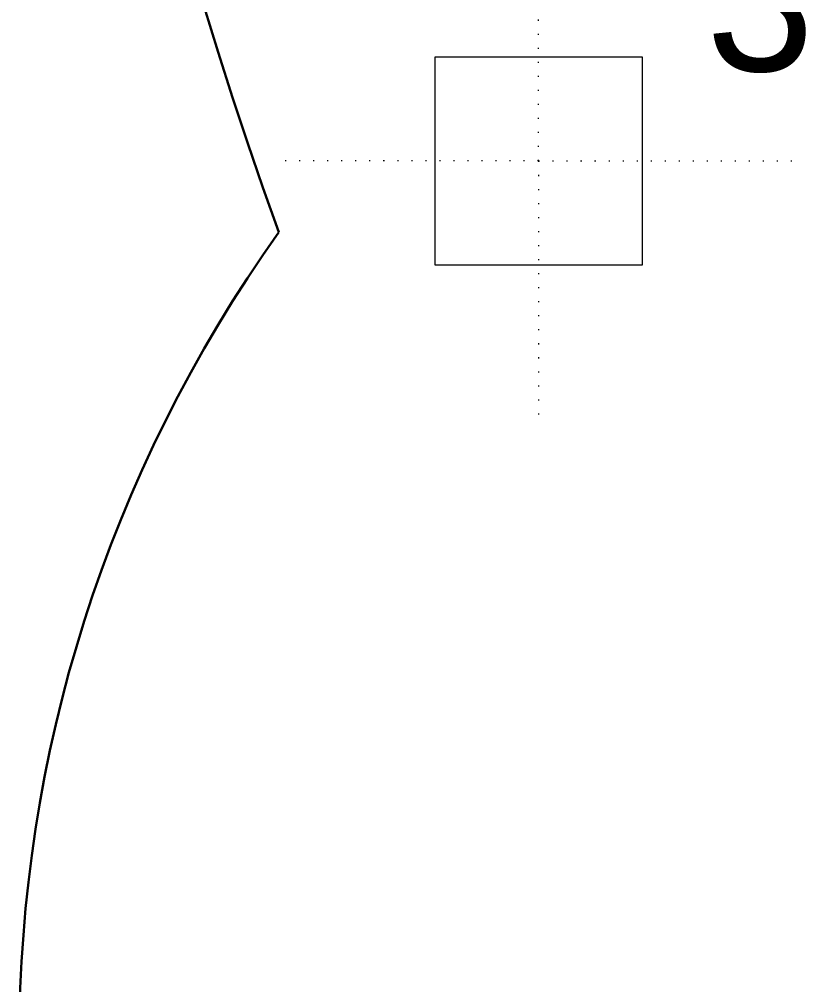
# Model space of a CAD drawing. Extents: x -2012 to 34975, y -1043 to 8321.
# Drawn here: x 18190.8 to 18266.6, y 1801.4 to 1894.4 of the extents above; entities that cross this region are included whole.
import ezdxf

# ---------------------------------------------------------------- set-up
doc = ezdxf.new("R2010")
doc.units = 0
doc.header["$LTSCALE"] = 25
doc.linetypes.add('DOT2', pattern=[0.125, 0, -0.125])
doc.layers.get('0').update_dxf_attribs({"color": 9, "lineweight": 9})
doc.layers.add('31', color=9, linetype='Continuous', lineweight=9)
doc.layers.add('E-KABLO', color=7, linetype='Continuous', lineweight=30)
doc.styles.add('TX-TEXT', font='')
doc.styles.get('TX-TEXT').set_extended_font_data('TrSah Futura Lt BT')

# ---------------------------------------------------------------- blocks, each defined once
blk = doc.blocks.new('p-bur-vw- aydınlatma 3')
at = {"linetype": 'DOT2', "ltscale": 0.4}
for q in [(0, 25), (-25, 0), (0, -25), (25, 0)]:
    blk.add_line((0, 0), q, dxfattribs=at)
at = {"linetype": 'ByBlock'}
blk.add_lwpolyline([(0, 10), (-10, 10), (-10, -10), (10, -10), (10, 10), (0, 10)], dxfattribs=at)
at = {"insert": (16.131, 22.648), "char_height": 14, "width": 14.596, "attachment_point": 1, "style": 'TX-TEXT'}
blk.add_mtext('3', dxfattribs=at)

msp = doc.modelspace()

# ---------------------------------------------------------------- linework, layer by layer
at = {"layer": 'E-KABLO', "color": 6}
for centre, radius, start, end in [((18607.439, 2016.007), 416.601, 160.04997, 199.95003), ((18324.616, 1795.991), 133.778, 144.40217, 215.59783)]:
    msp.add_arc(centre, radius, start, end, dxfattribs=at)

# ---------------------------------------------------------------- block references
at = {"layer": '31', "linetype": 'ByBlock'}
msp.add_blockref('p-bur-vw- aydınlatma 3', (18240.838, 1880.721), dxfattribs=at)

doc.saveas('drawing.dxf')
